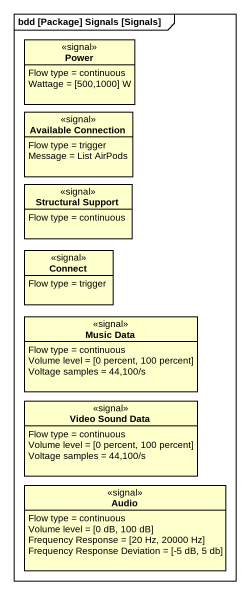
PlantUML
@startuml
mainframe bdd [Package] Signals [Signals]
hide circle
hide empty members
class Power <<signal>> {
  Flow type = continuous
  Wattage = [500,1000] W
}
class "Available Connection" as Available_Connection <<signal>> {
  Flow type = trigger
  Message = List AirPods
}
class "Structural Support" as Structural_Support <<signal>> {
  Flow type = continuous
}
class Connect <<signal>> {
  Flow type = trigger
}
class "Music Data" as Music_Data <<signal>> {
  Flow type = continuous
  Volume level = [0 percent, 100 percent]
  Voltage samples = 44,100/s
}
class "Video Sound Data" as Video_Sound_Data <<signal>> {
  Flow type = continuous
  Volume level = [0 percent, 100 percent]
  Voltage samples = 44,100/s
}
class Audio <<signal>> {
  Flow type = continuous
  Volume level = [0 dB, 100 dB]
  Frequency Response = [20 Hz, 20000 Hz]
  Frequency Response Deviation = [-5 dB, 5 db]
}
@enduml
